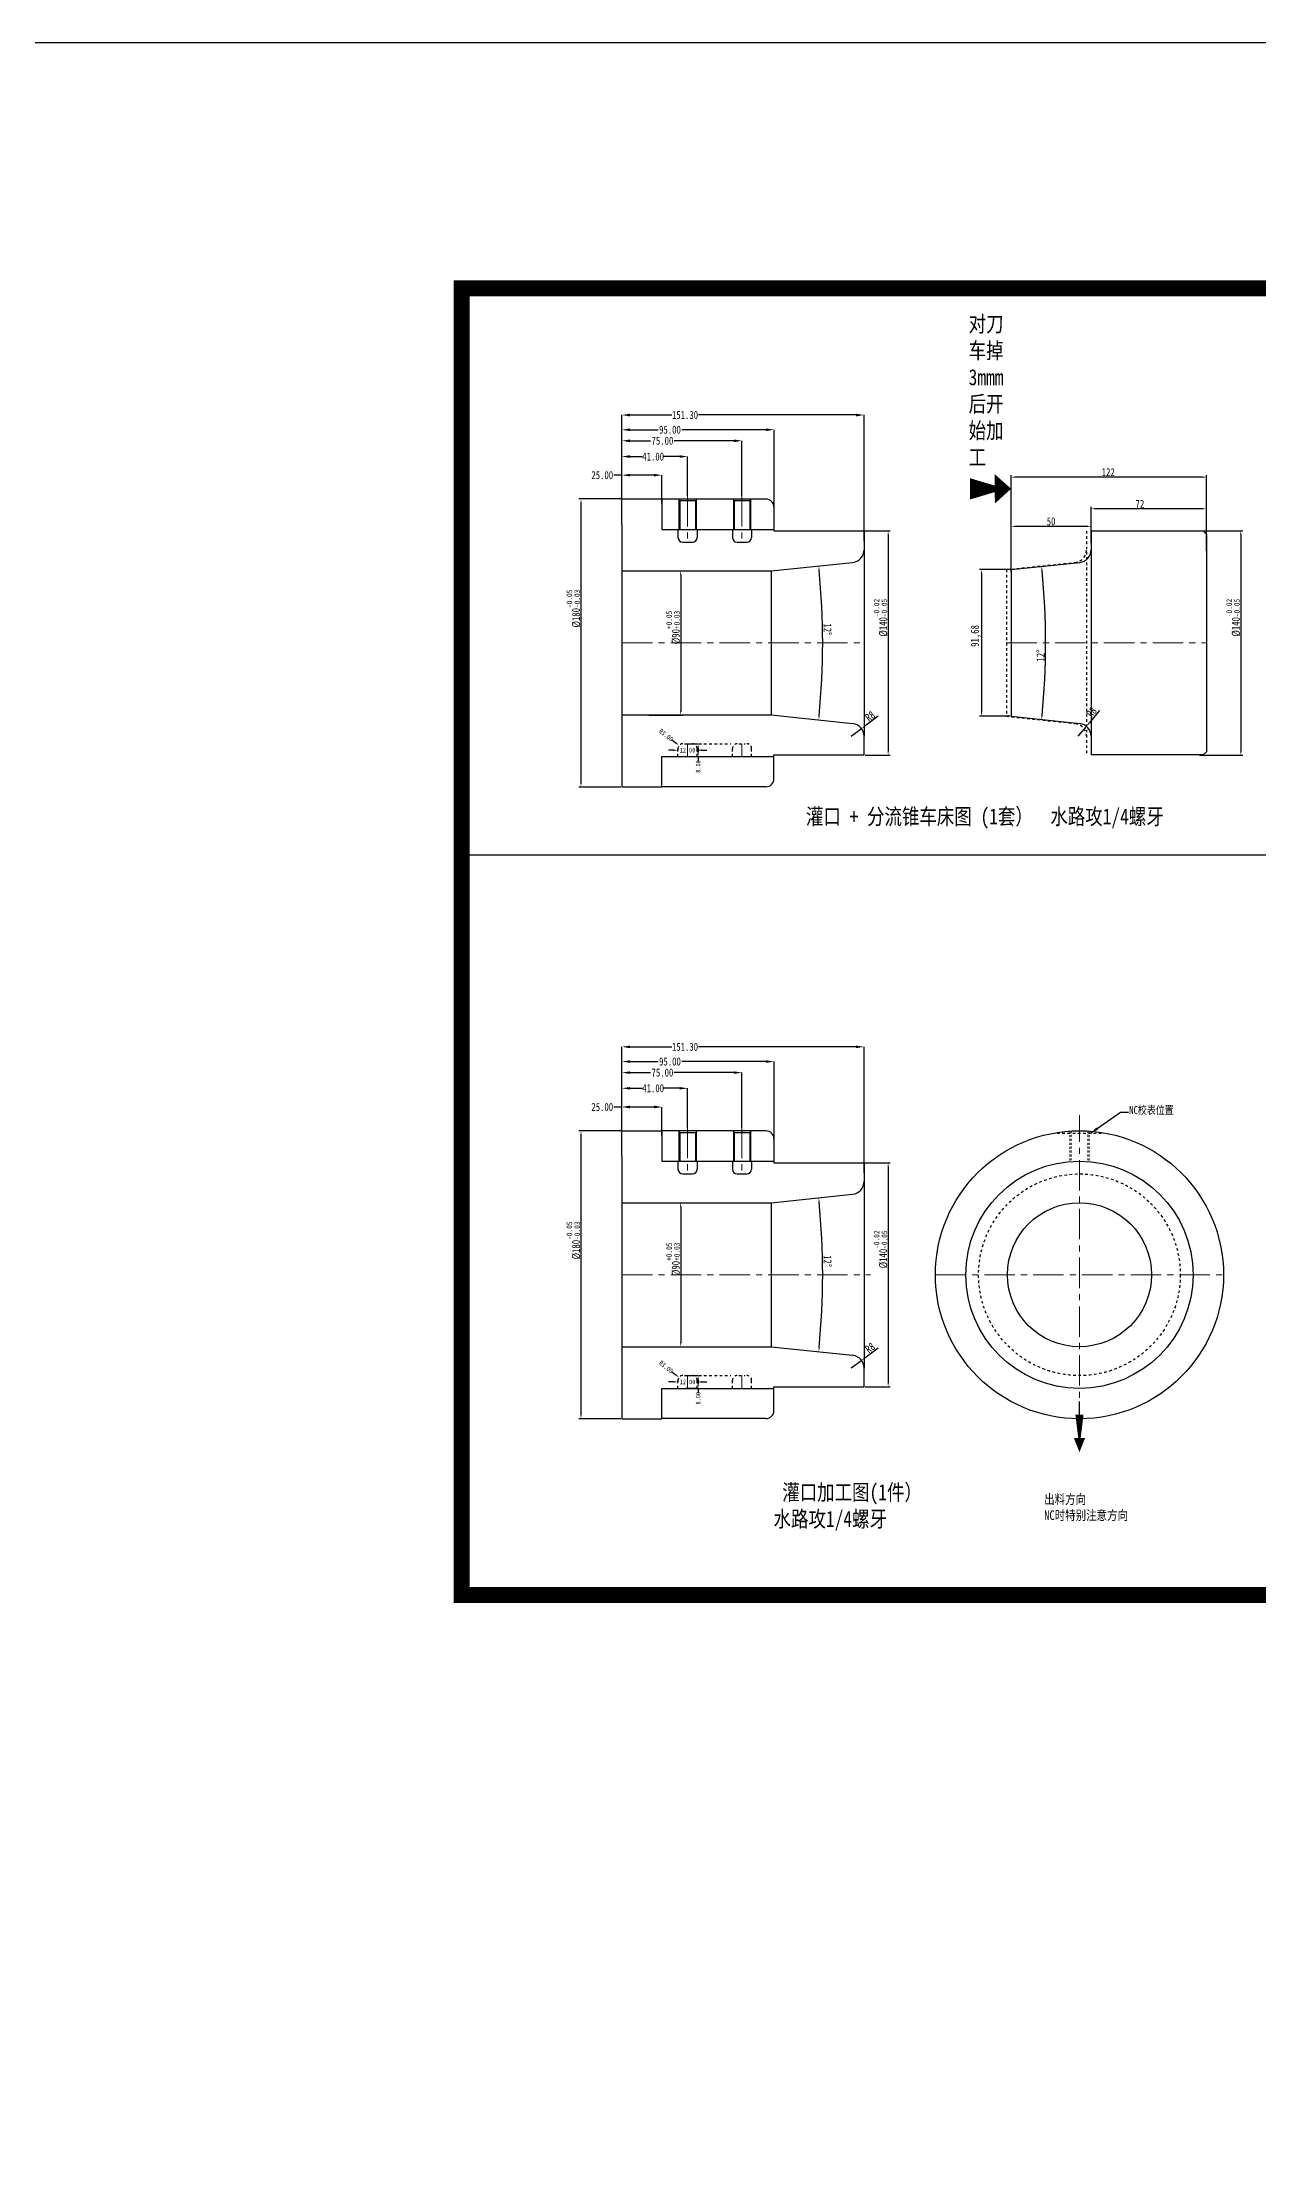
# Model space of a CAD drawing. Header units: millimetres. Extents: x 309 to 11345, y -1340 to 1318.
# Drawn here: x 3369 to 4129, y -11 to 1318 of the extents above; entities that cross this region are included whole.
import ezdxf

# ---------------------------------------------------------------- set-up
doc = ezdxf.new("R2010")
doc.units = ezdxf.units.MM
doc.header["$LTSCALE"] = 16.335
doc.header["$PDMODE"] = 3
doc.header["$PDSIZE"] = 0.3125
doc.linetypes.add('CENTER', pattern=[0.6, 0.375, -0.075, 0.075, -0.075])
doc.linetypes.add('HIDDEN', pattern=[0.2, 0.1, -0.1])
doc.layers.get('0').update_dxf_attribs({"linetype": 'CONTINUOUS'})
doc.layers.get('Defpoints').update_dxf_attribs({"linetype": 'CONTINUOUS'})
doc.layers.add('DEFAULT_2', color=8, linetype='HIDDEN')
for name, color, linetype, lineweight in [('dim', 82, 'CONTINUOUS', 9), ('moldbase', 7, 'CONTINUOUS', 20), ('screw', 33, 'CONTINUOUS', 13)]:
    doc.layers.add(name, color=color, linetype=linetype, lineweight=lineweight)
doc.styles.get("Standard").update_dxf_attribs({"font": 'txt', "width": 0.8})
doc.dimstyles.new('ISO-25', dxfattribs={"dimtxt": 2.5, "dimasz": 2.5, "dimexe": 1.25, "dimexo": 0.625, "dimtad": 1, "dimtxsty": 'Standard', "dimcen": 2.5, "dimadec": 0, "dimazin": 0, "dimtfac": 1, "dimtmove": 0, "dimatfit": 3, "dimfxl": 0, "dimarcsym": 0})
doc.dimstyles.get("Standard").update_dxf_attribs({"dimtxt": 0.15625, "dimasz": 0.1875, "dimexe": 0.125, "dimexo": 0.0625, "dimtad": 0, "dimtih": 1, "dimtoh": 1, "dimdsep": 46, "dimtxsty": 'Standard', "dimcen": 0.09, "dimadec": 0, "dimazin": 0, "dimtp": 0.01, "dimtm": 0.01, "dimtfac": 1, "dimtofl": 0, "dimtmove": 0, "dimatfit": 3, "dimfxl": 0, "dimtolj": 1, "dimarcsym": 0})
doc.dimstyles.new('STANDARD$0', dxfattribs={"dimscale": 2, "dimtxt": 3, "dimasz": 3, "dimexe": 1.25, "dimexo": 0.625, "dimgap": 0.5, "dimtad": 0, "dimdsep": 46, "dimlunit": 6, "dimtxsty": 'Standard', "dimblk": 'CLOSEDBLANK', "dimcen": 0, "dimclrt": 2, "dimazin": 2, "dimtfac": 2, "dimtmove": 1, "dimatfit": 3, "dimfxl": 0, "dimtolj": 1, "dimtzin": 0, "dimarcsym": 0})

# ---------------------------------------------------------------- blocks, each defined once
blk = doc.blocks.new('*D482')
at = {"color": 0, "lineweight": -2}
for p, q in [((3883, 1013.1), (3898.7, 1013.1)), ((3897.4, 1010.6), (3897.4, 875.6)), ((3883, 873.1), (3898.7, 873.1))]:
    blk.add_line(p, q, dxfattribs=at)
at = {"color": 0}
for points in [[(3897, 1010.6), (3897.8, 1010.6), (3897.4, 1013.1)], [(3897, 875.6), (3897.8, 875.6), (3897.4, 873.1)]]:
    blk.add_solid(points, dxfattribs=at)
at = {"layer": 'Defpoints', "color": 0}
for p in [(3882.4, 1013.1), (3882.4, 873.1), (3897.4, 873.1)]:
    blk.add_point(p, dxfattribs=at)
at = {"color": 0, "lineweight": 0, "insert": (3892.7, 958.9), "char_height": 5, "attachment_point": 5, "rotation": 90}
blk.add_mtext('%%C140{\\H0.7x;\\S-0.02^ -0.05;}', dxfattribs=at)
blk = doc.blocks.new('*D483')
at = {"color": 0, "lineweight": -2}
for p, q in [((3747.8, 988.1), (3769, 988.1)), ((3767.8, 985.6), (3767.8, 900.6)), ((3747.8, 898.1), (3769, 898.1))]:
    blk.add_line(p, q, dxfattribs=at)
at = {"color": 0}
for points in [[(3767.4, 985.6), (3768.2, 985.6), (3767.8, 988.1)], [(3767.4, 900.6), (3768.2, 900.6), (3767.8, 898.1)]]:
    blk.add_solid(points, dxfattribs=at)
at = {"layer": 'Defpoints', "color": 0}
for p in [(3747.2, 988.1), (3747.2, 898.1), (3767.8, 898.1)]:
    blk.add_point(p, dxfattribs=at)
at = {"color": 0, "lineweight": 0, "insert": (3763.1, 952.8), "char_height": 5, "attachment_point": 5, "rotation": 90}
blk.add_mtext('%%C90{\\H0.7x;\\S+0.05^ +0.03;}', dxfattribs=at)
blk = doc.blocks.new('*D484')
at = {"color": 4, "lineweight": -2}
for p, q in [((3731.1, 1048), (3726.1, 1048)), ((3731.1, 1036.7), (3731.1, 1048)), ((3751.1, 1048), (3736.1, 1048)), ((3756.1, 1030.2), (3756.1, 1048))]:
    blk.add_line(p, q, dxfattribs=at)
at = {"color": 4}
for points in [[(3736.1, 1048.8), (3736.1, 1047.2), (3731.1, 1048)], [(3751.1, 1048.8), (3751.1, 1047.2), (3756.1, 1048)]]:
    blk.add_solid(points, dxfattribs=at)
at = {"layer": 'Defpoints', "color": 0}
for p in [(3756.1, 1048), (3731.1, 1036.7), (3756.1, 1030.2)]:
    blk.add_point(p, dxfattribs=at)
at = {"color": 6, "insert": (3718.8, 1048), "char_height": 5, "attachment_point": 5}
blk.add_mtext('\\A1;25.00', dxfattribs=at)
blk = doc.blocks.new('*D501')
at = {"color": 4, "lineweight": -2}
for p, q in [((3731.1, 1023.6), (3731.1, 1059.6)), ((3736.1, 1059.6), (3743.9, 1059.6)), ((3767.1, 1059.6), (3757.2, 1059.6)), ((3772.1, 1035), (3772.1, 1059.6))]:
    blk.add_line(p, q, dxfattribs=at)
at = {"color": 4}
for points in [[(3736.1, 1060.5), (3736.1, 1058.8), (3731.1, 1059.6)], [(3767.1, 1060.5), (3767.1, 1058.8), (3772.1, 1059.6)]]:
    blk.add_solid(points, dxfattribs=at)
at = {"layer": 'Defpoints', "color": 0}
for p in [(3772.1, 1059.6), (3731.1, 1023.6), (3772.1, 1035)]:
    blk.add_point(p, dxfattribs=at)
at = {"color": 6, "insert": (3750.6, 1059.6), "char_height": 5, "attachment_point": 5}
blk.add_mtext('\\A1;41.00', dxfattribs=at)
blk = doc.blocks.new('*D502')
at = {"color": 4, "lineweight": -2}
for p, q in [((3731.1, 1023.6), (3731.1, 1069.5)), ((3736.1, 1069.5), (3749, 1069.5)), ((3801.1, 1069.5), (3763.7, 1069.5)), ((3806.1, 1035), (3806.1, 1069.5))]:
    blk.add_line(p, q, dxfattribs=at)
at = {"color": 4}
for points in [[(3736.1, 1070.3), (3736.1, 1068.6), (3731.1, 1069.5)], [(3801.1, 1070.3), (3801.1, 1068.6), (3806.1, 1069.5)]]:
    blk.add_solid(points, dxfattribs=at)
at = {"layer": 'Defpoints', "color": 0}
for p in [(3806.1, 1069.5), (3731.1, 1023.6), (3806.1, 1035)]:
    blk.add_point(p, dxfattribs=at)
at = {"color": 6, "insert": (3756.4, 1069.5), "char_height": 5, "attachment_point": 5}
blk.add_mtext('\\A1;75.00', dxfattribs=at)
blk = doc.blocks.new('*D503')
at = {"color": 4, "lineweight": -2}
for p, q in [((3731.1, 1023.6), (3731.1, 1076.4)), ((3736.1, 1076.4), (3753.8, 1076.4)), ((3821.1, 1076.4), (3768.5, 1076.4)), ((3826.1, 1028), (3826.1, 1076.4))]:
    blk.add_line(p, q, dxfattribs=at)
at = {"color": 4}
for points in [[(3736.1, 1077.2), (3736.1, 1075.5), (3731.1, 1076.4)], [(3821.1, 1077.2), (3821.1, 1075.5), (3826.1, 1076.4)]]:
    blk.add_solid(points, dxfattribs=at)
at = {"layer": 'Defpoints', "color": 0}
for p in [(3826.1, 1076.4), (3731.1, 1023.6), (3826.1, 1028)]:
    blk.add_point(p, dxfattribs=at)
at = {"color": 6, "insert": (3761.1, 1076.4), "char_height": 5, "attachment_point": 5}
blk.add_mtext('\\A1;95.00', dxfattribs=at)
blk = doc.blocks.new('*D504')
at = {"color": 4, "lineweight": -2}
for p, q in [((3731.1, 1017.1), (3731.1, 1085.6)), ((3736.1, 1085.6), (3762.2, 1085.6)), ((3877.4, 1085.6), (3778.9, 1085.6)), ((3882.4, 1006.8), (3882.4, 1085.6))]:
    blk.add_line(p, q, dxfattribs=at)
at = {"color": 4}
for points in [[(3736.1, 1086.4), (3736.1, 1084.7), (3731.1, 1085.6)], [(3877.4, 1086.4), (3877.4, 1084.7), (3882.4, 1085.6)]]:
    blk.add_solid(points, dxfattribs=at)
at = {"layer": 'Defpoints', "color": 0}
for p in [(3882.4, 1085.6), (3731.1, 1017.1), (3882.4, 1006.8)]:
    blk.add_point(p, dxfattribs=at)
at = {"color": 6, "insert": (3770.5, 1085.6), "char_height": 5, "attachment_point": 5}
blk.add_mtext('\\A1;151.30', dxfattribs=at)
blk = doc.blocks.new('*D485')
at = {"color": 0, "lineweight": -2}
for p, q in [((4024.2, 1012.1), (4024.2, 1028.2)), ((4093.7, 1027), (4026.7, 1027)), ((4096.2, 1016.7), (4096.2, 1028.2))]:
    blk.add_line(p, q, dxfattribs=at)
at = {"color": 0}
for points in [[(4026.7, 1027.4), (4026.7, 1026.6), (4024.2, 1027)], [(4093.7, 1027.4), (4093.7, 1026.6), (4096.2, 1027)]]:
    blk.add_solid(points, dxfattribs=at)
at = {"layer": 'Defpoints', "color": 0}
for p in [(4024.2, 1027), (4024.2, 1011.5), (4096.2, 1016.1)]:
    blk.add_point(p, dxfattribs=at)
at = {"color": 0, "lineweight": 0, "insert": (4054.7, 1030.1), "char_height": 5, "attachment_point": 5}
blk.add_mtext('72', dxfattribs=at)
blk = doc.blocks.new('*D486')
at = {"color": 0, "lineweight": -2}
for p, q in [((3974.2, 987.1), (3974.2, 1048)), ((4093.7, 1046.8), (3976.7, 1046.8)), ((4096.2, 1000.7), (4096.2, 1048))]:
    blk.add_line(p, q, dxfattribs=at)
at = {"color": 0}
for points in [[(3976.7, 1047.2), (3976.7, 1046.3), (3974.2, 1046.8)], [(4093.7, 1047.2), (4093.7, 1046.3), (4096.2, 1046.8)]]:
    blk.add_solid(points, dxfattribs=at)
at = {"layer": 'Defpoints', "color": 0}
for p in [(3974.2, 1046.8), (4096.2, 1000.1), (3974.2, 986.4)]:
    blk.add_point(p, dxfattribs=at)
at = {"color": 0, "lineweight": 0, "insert": (4034.9, 1049.9), "char_height": 5, "attachment_point": 5}
blk.add_mtext('122', dxfattribs=at)
blk = doc.blocks.new('*D487')
at = {"color": 0, "lineweight": -2}
for p, q in [((3974.2, 989.8), (3974.2, 1017.2)), ((4021.7, 1016), (3976.7, 1016)), ((4024.2, 1005.8), (4024.2, 1017.2))]:
    blk.add_line(p, q, dxfattribs=at)
at = {"color": 0}
for points in [[(3976.7, 1016.4), (3976.7, 1015.6), (3974.2, 1016)], [(4021.7, 1016.4), (4021.7, 1015.6), (4024.2, 1016)]]:
    blk.add_solid(points, dxfattribs=at)
at = {"layer": 'Defpoints', "color": 0}
for p in [(3974.2, 1016), (4024.2, 1005.2), (3974.2, 989.2)]:
    blk.add_point(p, dxfattribs=at)
at = {"color": 0, "lineweight": 0, "insert": (3999.2, 1019.1), "char_height": 5, "attachment_point": 5}
blk.add_mtext('50', dxfattribs=at)
blk = doc.blocks.new('*D488')
at = {"color": 0, "lineweight": -2}
for p, q in [((4094.9, 1013.1), (4119, 1013.1)), ((4117.7, 1010.6), (4117.7, 875.6)), ((4091.9, 873.1), (4119, 873.1))]:
    blk.add_line(p, q, dxfattribs=at)
at = {"color": 0}
for points in [[(4117.3, 1010.6), (4118.2, 1010.6), (4117.7, 1013.1)], [(4117.3, 875.6), (4118.2, 875.6), (4117.7, 873.1)]]:
    blk.add_solid(points, dxfattribs=at)
at = {"layer": 'Defpoints', "color": 0}
for p in [(4094.2, 1013.1), (4091.2, 873.1), (4117.7, 873.1)]:
    blk.add_point(p, dxfattribs=at)
at = {"color": 0, "lineweight": 0, "insert": (4113, 958.9), "char_height": 5, "attachment_point": 5, "rotation": 90}
blk.add_mtext('%%C140{\\H0.7x;\\S-0.02^ -0.05;}', dxfattribs=at)
blk = doc.blocks.new('*D491')
at = {"color": 0, "lineweight": -2}
for p, q in [((3730.5, 1033.1), (3704.2, 1033.1)), ((3705.5, 1030.6), (3705.5, 855.6)), ((3730.5, 853.1), (3704.2, 853.1))]:
    blk.add_line(p, q, dxfattribs=at)
at = {"color": 0}
for points in [[(3705.1, 1030.6), (3705.9, 1030.6), (3705.5, 1033.1)], [(3705.1, 855.6), (3705.9, 855.6), (3705.5, 853.1)]]:
    blk.add_solid(points, dxfattribs=at)
at = {"layer": 'Defpoints', "color": 0}
for p in [(3731.1, 1033.1), (3705.5, 853.1), (3731.1, 853.1)]:
    blk.add_point(p, dxfattribs=at)
at = {"color": 0, "lineweight": 0, "insert": (3700.8, 964.6), "char_height": 5, "attachment_point": 5, "rotation": 90}
blk.add_mtext('%%C180{\\H0.7x;\\S-0.05^ -0.03;}', dxfattribs=at)
blk = doc.blocks.new('*D514')
at = {"color": 3, "linetype": 'Continuous', "lineweight": -2}
for p, q in [((3763.1, 876.1), (3760.1, 876.1)), ((3766.1, 877.1), (3766.1, 876.1)), ((3778.1, 877.1), (3778.1, 876.1)), ((3781.1, 876.1), (3784.1, 876.1))]:
    blk.add_line(p, q, dxfattribs=at)
at = {"color": 3}
for points in [[(3763.1, 876.6), (3763.1, 875.6), (3766.1, 876.1)], [(3781.1, 876.6), (3781.1, 875.6), (3778.1, 876.1)]]:
    blk.add_solid(points, dxfattribs=at)
at = {"layer": 'Defpoints', "color": 0}
for p in [(3766.1, 877.1), (3766.1, 876.1), (3778.1, 877.1)]:
    blk.add_point(p, dxfattribs=at)
at = {"color": 6, "insert": (3772.1, 876.1), "char_height": 3, "attachment_point": 5}
blk.add_mtext('\\A1;12.00', dxfattribs=at)
blk = doc.blocks.new('*D515')
at = {"color": 3, "linetype": 'Continuous', "lineweight": -2}
for p, q in [((3770.9, 880.1), (3778.7, 880.1)), ((3770.9, 872.1), (3778.7, 872.1)), ((3778.7, 877.1), (3778.7, 875.1)), ((3778.7, 872.1), (3778.7, 869.1))]:
    blk.add_line(p, q, dxfattribs=at)
at = {"color": 3}
for points in [[(3778.2, 877.1), (3779.2, 877.1), (3778.7, 880.1)], [(3778.2, 875.1), (3779.2, 875.1), (3778.7, 872.1)]]:
    blk.add_solid(points, dxfattribs=at)
at = {"layer": 'Defpoints', "color": 0}
for p in [(3770.9, 880.1), (3770.9, 872.1), (3778.7, 872.1)]:
    blk.add_point(p, dxfattribs=at)
at = {"color": 6, "insert": (3778.7, 865.9), "char_height": 3, "attachment_point": 5, "rotation": 90}
blk.add_mtext('\\A1;8.00', dxfattribs=at)
blk = doc.blocks.new('*D516')
at = {"color": 3, "linetype": 'Continuous', "lineweight": -2}
blk.add_line((3762.1, 882.8), (3764.4, 880.9), dxfattribs=at)
at = {"color": 3}
blk.add_solid([(3764.7, 881.3), (3764.1, 880.5), (3766.8, 879)], dxfattribs=at)
at = {"layer": 'Defpoints', "color": 0}
for p in [(3766.8, 879), (3769.1, 877.1)]:
    blk.add_point(p, dxfattribs=at)
at = {"color": 6, "insert": (3758.7, 885.5), "char_height": 3, "attachment_point": 5, "rotation": 321.1797}
blk.add_mtext('\\A1;R3.00', dxfattribs=at)
blk = doc.blocks.new('*D538')
at = {"color": 0, "lineweight": -2}
for p, q in [((3973.6, 989), (3954.5, 989)), ((3955.7, 986.5), (3955.7, 899.8)), ((3973.6, 897.3), (3954.5, 897.3))]:
    blk.add_line(p, q, dxfattribs=at)
at = {"color": 0}
for points in [[(3955.3, 986.5), (3956.1, 986.5), (3955.7, 989)], [(3955.3, 899.8), (3956.1, 899.8), (3955.7, 897.3)]]:
    blk.add_solid(points, dxfattribs=at)
at = {"layer": 'Defpoints', "color": 0}
for p in [(3974.2, 989), (3955.7, 897.3), (3974.2, 897.3)]:
    blk.add_point(p, dxfattribs=at)
at = {"color": 0, "lineweight": 0, "insert": (3952.2, 947.5), "char_height": 5, "attachment_point": 5, "rotation": 90}
blk.add_mtext('91,68', dxfattribs=at)
blk = doc.blocks.new('*D540')
at = {"color": 0, "lineweight": -2}
blk.add_arc((3538.1, 943.1), 457.7, 354.313, 5.687, dxfattribs=at)
at = {"color": 0}
for points in [[(3993.1, 988.4), (3993.9, 988.5), (3993.2, 991)], [(3993.9, 897.7), (3993.1, 897.8), (3993.2, 895.3)]]:
    blk.add_solid(points, dxfattribs=at)
at = {"layer": 'Defpoints', "color": 0}
for p in [(3974.2, 989), (4017.1, 993.5), (3995.5, 959.1), (3974.2, 897.3), (4017.1, 892.8)]:
    blk.add_point(p, dxfattribs=at)
at = {"color": 0, "lineweight": 0, "insert": (3992.6, 935.2), "char_height": 5, "attachment_point": 5, "rotation": 88.9969}
blk.add_mtext('12°', dxfattribs=at)
blk = doc.blocks.new('*D541')
at = {"color": 0, "lineweight": -2}
for p, q in [((4016.2, 884.8), (4021.3, 891)), ((4029.5, 901), (4022.9, 892.9))]:
    blk.add_line(p, q, dxfattribs=at)
at = {"color": 0}
blk.add_solid([(4022.6, 893.2), (4023.2, 892.7), (4021.3, 891)], dxfattribs=at)
at = {"layer": 'Defpoints', "color": 0}
for p in [(4021.3, 891), (4016.2, 884.8)]:
    blk.add_point(p, dxfattribs=at)
at = {"color": 0, "lineweight": 0, "insert": (4024.5, 899.9), "char_height": 5, "attachment_point": 5, "rotation": 50.7802}
blk.add_mtext('R8', dxfattribs=at)
blk = doc.blocks.new('*D542')
at = {"color": 0, "lineweight": -2}
for p, q in [((3891.2, 897.3), (3882.8, 891.1)), ((3874.4, 884.8), (3880.8, 889.6))]:
    blk.add_line(p, q, dxfattribs=at)
at = {"color": 0}
blk.add_solid([(3882.6, 891.4), (3883.1, 890.7), (3880.8, 889.6)], dxfattribs=at)
at = {"layer": 'Defpoints', "color": 0}
for p in [(3874.4, 884.8), (3880.8, 889.6)]:
    blk.add_point(p, dxfattribs=at)
at = {"color": 0, "lineweight": 0, "insert": (3886.1, 897.4), "char_height": 5, "attachment_point": 5, "rotation": 36.6632}
blk.add_mtext('R8', dxfattribs=at)
blk = doc.blocks.new('*D543')
at = {"color": 0, "lineweight": -2}
blk.add_arc((3396.2, 943.1), 460.3, 354.3112, 5.6888, dxfattribs=at)
at = {"color": 0}
for points in [[(3853.9, 988.7), (3854.7, 988.8), (3854, 991.2)], [(3854.7, 897.4), (3853.9, 897.5), (3854, 895)]]:
    blk.add_solid(points, dxfattribs=at)
at = {"layer": 'Defpoints', "color": 0}
for p in [(3824.4, 988.1), (3875.2, 993.5), (3856.3, 927), (3824.4, 898.1), (3875.2, 892.8)]:
    blk.add_point(p, dxfattribs=at)
at = {"color": 0, "lineweight": 0, "insert": (3859.6, 951.6), "char_height": 5, "attachment_point": 5, "rotation": 271.0519}
blk.add_mtext('12°', dxfattribs=at)
blk = doc.blocks.new('*D547')
at = {"color": 0, "lineweight": -2}
for p, q in [((3883, 618.3), (3898.7, 618.3)), ((3897.4, 615.8), (3897.4, 480.8)), ((3883, 478.3), (3898.7, 478.3))]:
    blk.add_line(p, q, dxfattribs=at)
at = {"color": 0}
for points in [[(3897, 615.8), (3897.8, 615.8), (3897.4, 618.3)], [(3897, 480.8), (3897.8, 480.8), (3897.4, 478.3)]]:
    blk.add_solid(points, dxfattribs=at)
at = {"layer": 'Defpoints', "color": 0}
for p in [(3882.4, 618.3), (3882.4, 478.3), (3897.4, 478.3)]:
    blk.add_point(p, dxfattribs=at)
at = {"color": 0, "lineweight": 0, "insert": (3892.7, 564.1), "char_height": 5, "attachment_point": 5, "rotation": 90}
blk.add_mtext('%%C140{\\H0.7x;\\S-0.02^ -0.05;}', dxfattribs=at)
blk = doc.blocks.new('*D548')
at = {"color": 0, "lineweight": -2}
for p, q in [((3747.8, 593.3), (3769, 593.3)), ((3767.8, 590.8), (3767.8, 505.8)), ((3747.8, 503.3), (3769, 503.3))]:
    blk.add_line(p, q, dxfattribs=at)
at = {"color": 0}
for points in [[(3767.4, 590.8), (3768.2, 590.8), (3767.8, 593.3)], [(3767.4, 505.8), (3768.2, 505.8), (3767.8, 503.3)]]:
    blk.add_solid(points, dxfattribs=at)
at = {"layer": 'Defpoints', "color": 0}
for p in [(3747.2, 593.3), (3747.2, 503.3), (3767.8, 503.3)]:
    blk.add_point(p, dxfattribs=at)
at = {"color": 0, "lineweight": 0, "insert": (3763.1, 557.9), "char_height": 5, "attachment_point": 5, "rotation": 90}
blk.add_mtext('%%C90{\\H0.7x;\\S+0.05^ +0.03;}', dxfattribs=at)
blk = doc.blocks.new('*D544')
at = {"color": 4, "lineweight": -2}
for p, q in [((3731.1, 653.1), (3726.1, 653.1)), ((3731.1, 641.9), (3731.1, 653.1)), ((3751.1, 653.1), (3736.1, 653.1)), ((3756.1, 635.4), (3756.1, 653.1))]:
    blk.add_line(p, q, dxfattribs=at)
at = {"color": 4}
for points in [[(3736.1, 654), (3736.1, 652.3), (3731.1, 653.1)], [(3751.1, 654), (3751.1, 652.3), (3756.1, 653.1)]]:
    blk.add_solid(points, dxfattribs=at)
at = {"layer": 'Defpoints', "color": 0}
for p in [(3756.1, 653.1), (3731.1, 641.9), (3756.1, 635.4)]:
    blk.add_point(p, dxfattribs=at)
at = {"color": 6, "insert": (3718.8, 653.1), "char_height": 5, "attachment_point": 5}
blk.add_mtext('\\A1;25.00', dxfattribs=at)
blk = doc.blocks.new('*D549')
at = {"color": 4, "lineweight": -2}
for p, q in [((3731.1, 628.7), (3731.1, 664.8)), ((3736.1, 664.8), (3743.9, 664.8)), ((3767.1, 664.8), (3757.2, 664.8)), ((3772.1, 640.2), (3772.1, 664.8))]:
    blk.add_line(p, q, dxfattribs=at)
at = {"color": 4}
for points in [[(3736.1, 665.6), (3736.1, 664), (3731.1, 664.8)], [(3767.1, 665.6), (3767.1, 664), (3772.1, 664.8)]]:
    blk.add_solid(points, dxfattribs=at)
at = {"layer": 'Defpoints', "color": 0}
for p in [(3772.1, 664.8), (3772.1, 640.2), (3731.1, 628.7)]:
    blk.add_point(p, dxfattribs=at)
at = {"color": 6, "insert": (3750.6, 664.8), "char_height": 5, "attachment_point": 5}
blk.add_mtext('\\A1;41.00', dxfattribs=at)
blk = doc.blocks.new('*D550')
at = {"color": 4, "lineweight": -2}
for p, q in [((3731.1, 628.7), (3731.1, 674.6)), ((3736.1, 674.6), (3749, 674.6)), ((3801.1, 674.6), (3763.7, 674.6)), ((3806.1, 640.2), (3806.1, 674.6))]:
    blk.add_line(p, q, dxfattribs=at)
at = {"color": 4}
for points in [[(3736.1, 675.4), (3736.1, 673.8), (3731.1, 674.6)], [(3801.1, 675.4), (3801.1, 673.8), (3806.1, 674.6)]]:
    blk.add_solid(points, dxfattribs=at)
at = {"layer": 'Defpoints', "color": 0}
for p in [(3806.1, 674.6), (3806.1, 640.2), (3731.1, 628.7)]:
    blk.add_point(p, dxfattribs=at)
at = {"color": 6, "insert": (3756.4, 674.6), "char_height": 5, "attachment_point": 5}
blk.add_mtext('\\A1;75.00', dxfattribs=at)
blk = doc.blocks.new('*D551')
at = {"color": 4, "lineweight": -2}
for p, q in [((3731.1, 628.7), (3731.1, 681.5)), ((3736.1, 681.5), (3753.8, 681.5)), ((3821.1, 681.5), (3768.5, 681.5)), ((3826.1, 633.2), (3826.1, 681.5))]:
    blk.add_line(p, q, dxfattribs=at)
at = {"color": 4}
for points in [[(3736.1, 682.3), (3736.1, 680.7), (3731.1, 681.5)], [(3821.1, 682.3), (3821.1, 680.7), (3826.1, 681.5)]]:
    blk.add_solid(points, dxfattribs=at)
at = {"layer": 'Defpoints', "color": 0}
for p in [(3826.1, 681.5), (3731.1, 628.7), (3826.1, 633.2)]:
    blk.add_point(p, dxfattribs=at)
at = {"color": 6, "insert": (3761.1, 681.5), "char_height": 5, "attachment_point": 5}
blk.add_mtext('\\A1;95.00', dxfattribs=at)
blk = doc.blocks.new('*D545')
at = {"color": 4, "lineweight": -2}
for p, q in [((3731.1, 622.3), (3731.1, 690.7)), ((3736.1, 690.7), (3762.2, 690.7)), ((3877.4, 690.7), (3778.9, 690.7)), ((3882.4, 612), (3882.4, 690.7))]:
    blk.add_line(p, q, dxfattribs=at)
at = {"color": 4}
for points in [[(3736.1, 691.5), (3736.1, 689.9), (3731.1, 690.7)], [(3877.4, 691.5), (3877.4, 689.9), (3882.4, 690.7)]]:
    blk.add_solid(points, dxfattribs=at)
at = {"layer": 'Defpoints', "color": 0}
for p in [(3882.4, 690.7), (3731.1, 622.3), (3882.4, 612)]:
    blk.add_point(p, dxfattribs=at)
at = {"color": 6, "insert": (3770.5, 690.7), "char_height": 5, "attachment_point": 5}
blk.add_mtext('\\A1;151.30', dxfattribs=at)
blk = doc.blocks.new('*D546')
at = {"color": 0, "lineweight": -2}
for p, q in [((3730.5, 638.3), (3704.2, 638.3)), ((3705.5, 635.8), (3705.5, 460.8)), ((3730.5, 458.3), (3704.2, 458.3))]:
    blk.add_line(p, q, dxfattribs=at)
at = {"color": 0}
for points in [[(3705.1, 635.8), (3705.9, 635.8), (3705.5, 638.3)], [(3705.1, 460.8), (3705.9, 460.8), (3705.5, 458.3)]]:
    blk.add_solid(points, dxfattribs=at)
at = {"layer": 'Defpoints', "color": 0}
for p in [(3731.1, 638.3), (3705.5, 458.3), (3731.1, 458.3)]:
    blk.add_point(p, dxfattribs=at)
at = {"color": 0, "lineweight": 0, "insert": (3700.8, 569.7), "char_height": 5, "attachment_point": 5, "rotation": 90}
blk.add_mtext('%%C180{\\H0.7x;\\S-0.05^ -0.03;}', dxfattribs=at)
blk = doc.blocks.new('*D552')
at = {"color": 3, "linetype": 'Continuous', "lineweight": -2}
for p, q in [((3763.1, 481.3), (3760.1, 481.3)), ((3766.1, 482.3), (3766.1, 481.3)), ((3778.1, 482.3), (3778.1, 481.3)), ((3781.1, 481.3), (3784.1, 481.3))]:
    blk.add_line(p, q, dxfattribs=at)
at = {"color": 3}
for points in [[(3763.1, 481.8), (3763.1, 480.8), (3766.1, 481.3)], [(3781.1, 481.8), (3781.1, 480.8), (3778.1, 481.3)]]:
    blk.add_solid(points, dxfattribs=at)
at = {"layer": 'Defpoints', "color": 0}
for p in [(3766.1, 482.3), (3766.1, 481.3), (3778.1, 482.3)]:
    blk.add_point(p, dxfattribs=at)
at = {"color": 6, "insert": (3772.1, 481.3), "char_height": 3, "attachment_point": 5}
blk.add_mtext('\\A1;12.00', dxfattribs=at)
blk = doc.blocks.new('*D553')
at = {"color": 3, "linetype": 'Continuous', "lineweight": -2}
for p, q in [((3770.9, 485.3), (3778.7, 485.3)), ((3778.7, 482.3), (3778.7, 480.3)), ((3770.9, 477.3), (3778.7, 477.3)), ((3778.7, 477.3), (3778.7, 474.3))]:
    blk.add_line(p, q, dxfattribs=at)
at = {"color": 3}
for points in [[(3778.2, 482.3), (3779.2, 482.3), (3778.7, 485.3)], [(3778.2, 480.3), (3779.2, 480.3), (3778.7, 477.3)]]:
    blk.add_solid(points, dxfattribs=at)
at = {"layer": 'Defpoints', "color": 0}
for p in [(3770.9, 485.3), (3770.9, 477.3), (3778.7, 477.3)]:
    blk.add_point(p, dxfattribs=at)
at = {"color": 6, "insert": (3778.7, 471.1), "char_height": 3, "attachment_point": 5, "rotation": 90}
blk.add_mtext('\\A1;8.00', dxfattribs=at)
blk = doc.blocks.new('*D554')
at = {"color": 3, "linetype": 'Continuous', "lineweight": -2}
blk.add_line((3762.1, 487.9), (3764.4, 486), dxfattribs=at)
at = {"color": 3}
blk.add_solid([(3764.7, 486.4), (3764.1, 485.6), (3766.8, 484.1)], dxfattribs=at)
at = {"layer": 'Defpoints', "color": 0}
for p in [(3766.8, 484.1), (3769.1, 482.3)]:
    blk.add_point(p, dxfattribs=at)
at = {"color": 6, "insert": (3758.7, 490.7), "char_height": 3, "attachment_point": 5, "rotation": 321.1797}
blk.add_mtext('\\A1;R3.00', dxfattribs=at)
blk = doc.blocks.new('*D555')
at = {"color": 0, "lineweight": -2}
for p, q in [((3874.4, 490), (3880.8, 494.7)), ((3891.2, 502.4), (3882.8, 496.2))]:
    blk.add_line(p, q, dxfattribs=at)
at = {"color": 0}
blk.add_solid([(3882.6, 496.6), (3883.1, 495.9), (3880.8, 494.7)], dxfattribs=at)
at = {"layer": 'Defpoints', "color": 0}
for p in [(3880.8, 494.7), (3874.4, 490)]:
    blk.add_point(p, dxfattribs=at)
at = {"color": 0, "lineweight": 0, "insert": (3886.1, 502.6), "char_height": 5, "attachment_point": 5, "rotation": 36.6632}
blk.add_mtext('R8', dxfattribs=at)
blk = doc.blocks.new('*D556')
at = {"color": 0, "lineweight": -2}
blk.add_arc((3396.2, 548.3), 460.3, 354.3112, 5.6888, dxfattribs=at)
at = {"color": 0}
for points in [[(3853.9, 593.8), (3854.7, 593.9), (3854, 596.4)], [(3854.7, 502.6), (3853.9, 502.7), (3854, 500.1)]]:
    blk.add_solid(points, dxfattribs=at)
at = {"layer": 'Defpoints', "color": 0}
for p in [(3875.2, 598.6), (3824.4, 593.3), (3856.3, 532.2), (3824.4, 503.3), (3875.2, 497.9)]:
    blk.add_point(p, dxfattribs=at)
at = {"color": 0, "lineweight": 0, "insert": (3859.6, 556.8), "char_height": 5, "attachment_point": 5, "rotation": 271.0519}
blk.add_mtext('12°', dxfattribs=at)
blk = doc.blocks.new('369')
at = {"layer": 'DEFAULT_2', "color": 8, "linetype": 'HIDDEN'}
for p, q in [((-1473, 1646.1), (-1473, 1506.1)), ((-1523, 1622), (-1480.2, 1626.5)), ((-1523, 1622), (-1523, 1530.3)), ((-1523, 1530.3), (-1480.2, 1525.8))]:
    blk.add_line(p, q, dxfattribs=at)
for centre, start, end in [((-1481, 1634.4), 276, 360), ((-1481, 1517.8), 0, 84)]:
    blk.add_arc(centre, 8, start, end, dxfattribs=at)

msp = doc.modelspace()

# ---------------------------------------------------------------- linework, layer by layer
for p, q in [((3731.092, 1033.113), (3756.092, 1033.113)), ((3756.092, 1033.113), (3756.092, 1014.113)), ((3821.092, 1033.013), (3756.092, 1033.013)), ((3766.692, 1032.613), (3766.692, 1014.113)), ((3766.692, 1032.613), (3767.192, 1032.113)), ((3767.192, 1032.113), (3767.192, 1014.113)), ((3767.192, 1032.113), (3776.992, 1032.113)), ((3777.492, 1032.613), (3776.992, 1032.113)), ((3776.992, 1032.113), (3776.992, 1014.113)), ((3777.492, 1032.613), (3777.492, 1014.113)), ((3800.692, 1032.613), (3800.692, 1014.113)), ((3800.692, 1032.613), (3801.192, 1032.113)), ((3801.192, 1032.113), (3801.192, 1014.113)), ((3801.192, 1032.113), (3810.992, 1032.113)), ((3811.492, 1032.613), (3810.992, 1032.113)), ((3810.992, 1032.113), (3810.992, 1014.113)), ((3811.492, 1032.613), (3811.492, 1014.113)), ((3826.092, 1028.013), (3826.092, 1013.113)), ((3731.092, 1017.113), (3731.092, 853.113)), ((3756.092, 1014.113), (3826.092, 1014.113)), ((3766.092, 1014.113), (3766.092, 1009.113)), ((3778.092, 1014.113), (3778.092, 1009.113)), ((3800.092, 1014.113), (3800.092, 1009.113)), ((3812.092, 1014.113), (3812.092, 1009.113)), ((3826.092, 1013.113), (3882.392, 1013.113)), ((3882.392, 1013.113), (3882.392, 1001.413)), ((4024.235, 1013.114), (4094.235, 1013.113)), ((4094.235, 1013.113), (4096.235, 1011.113)), ((4096.235, 1011.113), (4096.235, 875.114)), ((3769.092, 1006.113), (3775.092, 1006.113)), ((3803.092, 1006.113), (3809.092, 1006.113)), ((3882.392, 1001.413), (3882.392, 884.814)), ((3731.092, 988.113), (3824.392, 988.113)), ((3824.392, 988.113), (3875.229, 993.457)), ((3824.392, 988.113), (3824.392, 898.113)), ((3731.092, 898.113), (3824.392, 898.113)), ((3824.392, 898.113), (3875.229, 892.77)), ((3882.392, 873.113), (3882.392, 884.814)), ((3756.092, 872.113), (3826.092, 872.113)), ((3756.092, 853.113), (3756.092, 872.113)), ((3826.092, 873.113), (3882.392, 873.113)), ((3826.092, 858.213), (3826.092, 873.113)), ((4094.234, 873.113), (4024.235, 873.113)), ((4094.235, 873.114), (4096.235, 875.114)), ((3731.092, 853.113), (3756.092, 853.113)), ((3821.092, 853.213), (3756.092, 853.213)), ((3630.895, 810.798), (4599.552, 810.798)), ((3731.092, 638.26), (3756.092, 638.26)), ((3756.092, 638.26), (3756.092, 619.26)), ((3821.092, 638.16), (3756.092, 638.16)), ((3766.692, 637.76), (3766.692, 619.26)), ((3766.692, 637.76), (3767.192, 637.26)), ((3767.192, 637.26), (3767.192, 619.26)), ((3767.192, 637.26), (3776.992, 637.26)), ((3777.492, 637.76), (3776.992, 637.26)), ((3776.992, 637.26), (3776.992, 619.26)), ((3777.492, 637.76), (3777.492, 619.26)), ((3800.692, 637.76), (3800.692, 619.26)), ((3800.692, 637.76), (3801.192, 637.26)), ((3801.192, 637.26), (3801.192, 619.26)), ((3801.192, 637.26), (3810.992, 637.26)), ((3811.492, 637.76), (3810.992, 637.26)), ((3810.992, 637.26), (3810.992, 619.26)), ((3811.492, 637.76), (3811.492, 619.26)), ((3826.092, 633.16), (3826.092, 618.26)), ((3731.092, 622.26), (3731.092, 458.26)), ((3756.092, 619.26), (3826.092, 619.26)), ((3766.092, 619.26), (3766.092, 614.26)), ((3778.092, 619.26), (3778.092, 614.26)), ((3800.092, 619.26), (3800.092, 614.26)), ((3812.092, 619.26), (3812.092, 614.26)), ((3826.092, 618.26), (3882.392, 618.26)), ((3882.392, 618.26), (3882.392, 606.559)), ((3769.092, 611.26), (3775.092, 611.26)), ((3803.092, 611.26), (3809.092, 611.26)), ((3824.392, 593.26), (3875.229, 598.603)), ((3882.392, 606.559), (3882.392, 489.96)), ((3731.092, 593.26), (3824.392, 593.26)), ((3824.392, 593.26), (3824.392, 503.26)), ((3731.092, 503.26), (3824.392, 503.26)), ((3824.392, 503.26), (3875.229, 497.917)), ((3882.392, 478.26), (3882.392, 489.96)), ((3756.092, 477.26), (3826.092, 477.26)), ((3756.092, 458.26), (3756.092, 477.26)), ((3826.092, 478.26), (3882.392, 478.26)), ((3826.092, 463.36), (3826.092, 478.26)), ((3731.092, 458.26), (3756.092, 458.26)), ((3821.092, 458.36), (3756.092, 458.36))]:
    msp.add_line(p, q)
at = {"color": 2}
for p, q in [((4024.235, 1013.114), (4024.235, 873.113)), ((3974.235, 988.954), (4017.071, 993.457)), ((3974.235, 988.954), (3974.235, 897.273)), ((3974.235, 897.273), (4017.071, 892.771))]:
    msp.add_line(p, q, dxfattribs=at)
at = {"color": 1, "linetype": 'CENTER', "ltscale": 0.466483}
for p, q in [((4016.925, 452.51), (4016.925, 469.01)), ((4016.925, 452.01), (4016.925, 468.51))]:
    msp.add_line(p, q, dxfattribs=at)
msp.add_lwpolyline([(309.345, 1318.376), (11344.662, 1318.376), (11344.662, -1340.189), (309.345, -1340.189)], close=True)
at = {"const_width": 10}
msp.add_lwpolyline([(4599.552, 348.219), (3630.895, 348.219), (3630.895, 1164.679), (4599.552, 1164.679)], close=True, dxfattribs=at)
at = {"color": 1}
msp.add_lwpolyline([(3974.235, 1039.517, 0, 18.389, 0), (3964.019, 1039.455, 4.086, 13.281, -0.00307655), (3948.573, 1039.455, 13.281, 13.281, -0.00307655)], format="xyseb", dxfattribs=at)
msp.add_lwpolyline([(4016.925, 437.355, 0, 7.027, 0), (4016.925, 446.222, 1.562, 5.075, -0.00001068), (4016.925, 460.76, 5.075, 5.075, -0.02076244)], format="xyseb")
for radius in [90, 71, 45]:
    msp.add_circle((4016.925, 548.26), radius)
for centre, radius, start, end in [((3821.092, 1028.013), 5, 0, 90), ((3769.092, 1009.113), 3, 180, 270), ((3775.092, 1009.113), 3, 270, 0), ((3803.092, 1009.113), 3, 180, 270), ((3809.092, 1009.113), 3, 270, 0), ((3874.392, 1001.413), 8, 276, 360), ((3874.392, 884.814), 8, 0, 84), ((3821.092, 858.213), 5, 270, 0), ((3821.092, 633.16), 5, 0, 90), ((3769.092, 614.26), 3, 180, 270), ((3775.092, 614.26), 3, 270, 0), ((3803.092, 614.26), 3, 180, 270), ((3809.092, 614.26), 3, 270, 0), ((3874.392, 606.559), 8, 276, 360), ((3874.392, 489.96), 8, 0, 84), ((3821.092, 463.36), 5, 270, 0)]:
    msp.add_arc(centre, radius, start, end)
at = {"color": 2}
for centre, start, end in [((4016.235, 1001.413), 276, 360), ((4016.235, 884.814), 0, 84)]:
    msp.add_arc(centre, 8, start, end, dxfattribs=at)
at = {"layer": 'DEFAULT_2', "color": 8, "linetype": 'HIDDEN'}
for p, q in [((3770.092, 880.113), (3774.092, 880.113)), ((3779.092, 880.113), (3799.092, 880.113)), ((3804.092, 880.113), (3808.092, 880.113)), ((3766.092, 872.113), (3766.092, 877.113)), ((3778.092, 872.113), (3778.092, 877.113)), ((3800.092, 872.113), (3800.092, 877.113)), ((3812.092, 872.113), (3812.092, 877.113)), ((4002.925, 636.76), (4030.925, 636.76)), ((3766.092, 477.26), (3766.092, 482.26)), ((3770.092, 485.26), (3774.092, 485.26)), ((3778.092, 477.26), (3778.092, 482.26)), ((3779.092, 485.26), (3799.092, 485.26)), ((3800.092, 477.26), (3800.092, 482.26)), ((3804.092, 485.26), (3808.092, 485.26)), ((3812.092, 477.26), (3812.092, 482.26))]:
    msp.add_line(p, q, dxfattribs=at)
msp.add_circle((4016.925, 548.26), 63, dxfattribs=at)
for centre, start, end in [((3769.092, 877.113), 90, 180), ((3775.092, 877.113), 0, 90), ((3803.092, 877.113), 90, 180), ((3809.092, 877.113), 0, 90), ((3769.092, 482.26), 90, 180), ((3775.092, 482.26), 0, 90), ((3803.092, 482.26), 90, 180), ((3809.092, 482.26), 0, 90)]:
    msp.add_arc(centre, 3, start, end, dxfattribs=at)
at = {"layer": 'moldbase', "color": 1, "linetype": 'CENTER', "ltscale": 3.109887}
for p, q in [((3772.092, 1035.013), (3772.092, 1006.113)), ((3806.092, 1035.013), (3806.092, 1006.113)), ((3731.092, 943.113), (3882.392, 943.113)), ((3971.235, 943.113), (4096.235, 943.113)), ((3772.092, 872.113), (3772.092, 880.113)), ((3806.092, 872.113), (3806.092, 880.113)), ((3772.092, 640.16), (3772.092, 611.26)), ((3806.092, 640.16), (3806.092, 611.26)), ((4016.925, 448.493), (4016.925, 648.027)), ((3731.092, 548.26), (3886.392, 548.26)), ((3731.092, 548.26), (3882.392, 548.26)), ((3927.022, 548.26), (4106.827, 548.26)), ((3772.092, 477.26), (3772.092, 485.26)), ((3806.092, 477.26), (3806.092, 485.26))]:
    msp.add_line(p, q, dxfattribs=at)
at = {"layer": 'screw', "linetype": 'HIDDEN', "ltscale": 0.746373}
for p, q in [((4011.675, 638.073), (4011.675, 619.26)), ((4022.175, 638.073), (4022.175, 619.26))]:
    msp.add_line(p, q, dxfattribs=at)
at = {"layer": 'screw', "color": 92, "linetype": 'HIDDEN', "ltscale": 0.746373}
for p, q in [((4010.925, 638.016), (4010.925, 619.26)), ((4022.925, 638.016), (4022.925, 619.26))]:
    msp.add_line(p, q, dxfattribs=at)

# ---------------------------------------------------------------- block references
msp.add_blockref('369', (5494.262, -633.023))

# ---------------------------------------------------------------- texts
at = {"attachment_point": 1}
for s, insert, char_height, width in [('{\\fSimSun|b0|i0|c134|p2;对刀\\P车掉3mmm后开始加工}', (3947.683, 1147.556), 10, 28.88267), ('{\\fSimSun|b0|i0|c134|p2; 灌口 + 分流锥车床图 (1套）  水路攻1/4螺牙}', (3840.605, 839.678), 10, 271.64606), ('{\\fSimSun|b0|i0|c134|p2; 灌口加工图(1件）\\P水路攻1/4螺牙}', (3825.795, 417.334), 10, 159.47262), ('{\\fSimSun|b0|i0|c134|p2;出料方向\\P\\C6;NC时特别注意方向}', (3994.896, 410.983), 6, 97.10809)]:
    msp.add_mtext(s, dxfattribs=dict(at, insert=insert, char_height=char_height, width=width))
at = {"layer": 'dim', "insert": (4047.986, 650.899), "char_height": 5, "attachment_point": 4}
msp.add_mtext('\\A1;NC{\\fSimSun|b0|i0|c134|p2;校表位置}', dxfattribs=at)

# ---------------------------------------------------------------- dimensions: what is measured, and where the dimension line sits
for base, p1, p2, dimstyle, override, picture, middle in [((3882.392, 1085.552), (3731.092, 1017.113), (3882.392, 1006.825), 'Standard', {"dimtxt": 5, "dimasz": 5, "dimexe": 0, "dimexo": 0, "dimgap": 0, "dimtad": 0, "dimzin": 0, "dimcen": 0, "dimclrd": 4, "dimclre": 4, "dimclrt": 6, "dimadec": 2, "dimtol": 0, "dimfxl": 1.25, "dimtzin": 0}, '*D504', (3770.545, 1085.552)), ((3826.092, 1076.351), (3731.092, 1023.589), (3826.092, 1028.013), 'Standard', {"dimtxt": 5, "dimasz": 5, "dimexe": 0, "dimexo": 0, "dimgap": 0, "dimtad": 0, "dimzin": 0, "dimcen": 0, "dimclrd": 4, "dimclre": 4, "dimclrt": 6, "dimadec": 2, "dimtol": 0, "dimfxl": 1.25, "dimtzin": 0}, '*D503', (3761.146, 1076.351)), ((3806.092, 1069.469), (3731.092, 1023.589), (3806.092, 1035.013), 'Standard', {"dimtxt": 5, "dimasz": 5, "dimexe": 0, "dimexo": 0, "dimgap": 0, "dimtad": 0, "dimzin": 0, "dimcen": 0, "dimclrd": 4, "dimclre": 4, "dimclrt": 6, "dimadec": 2, "dimtol": 0, "dimfxl": 1.25, "dimtzin": 0}, '*D502', (3756.382, 1069.469)), ((3756.092, 1047.986), (3731.092, 1036.712), (3756.092, 1030.237), 'Standard', {"dimtxt": 5, "dimasz": 5, "dimexe": 0, "dimexo": 0, "dimgap": 0, "dimtad": 0, "dimzin": 0, "dimcen": 0, "dimclrd": 4, "dimclre": 4, "dimclrt": 6, "dimadec": 2, "dimtol": 0, "dimfxl": 1.25, "dimtzin": 0}, '*D484', (3718.759, 1047.986)), ((3772.092, 1059.646), (3731.092, 1023.589), (3772.092, 1035.013), 'Standard', {"dimtxt": 5, "dimasz": 5, "dimexe": 0, "dimexo": 0, "dimgap": 0, "dimtad": 0, "dimzin": 0, "dimcen": 0, "dimclrd": 4, "dimclre": 4, "dimclrt": 6, "dimadec": 2, "dimtol": 0, "dimfxl": 1.25, "dimtzin": 0}, '*D501', (3750.56, 1059.646)), ((3766.092, 876.113), (3778.092, 877.113), (3766.092, 877.113), 'STANDARD$0', {"dimscale": 1, "dimexe": 0, "dimexo": 0, "dimgap": 0, "dimzin": 0, "dimlunit": 2, "dimclrd": 3, "dimclre": 3, "dimclrt": 6, "dimazin": 0, "dimtfac": 1, "dimtofl": 0, "dimtmove": 0, "dimfxl": 1.25, "dimarcsym": 1}, '*D514', (3772.092, 876.113)), ((3882.392, 690.698), (3731.092, 622.26), (3882.392, 611.972), 'Standard', {"dimtxt": 5, "dimasz": 5, "dimexe": 0, "dimexo": 0, "dimgap": 0, "dimtad": 0, "dimzin": 0, "dimcen": 0, "dimclrd": 4, "dimclre": 4, "dimclrt": 6, "dimadec": 2, "dimtol": 0, "dimfxl": 1.25, "dimtzin": 0}, '*D545', (3770.545, 690.698)), ((3826.092, 681.498), (3731.092, 628.735), (3826.092, 633.16), 'Standard', {"dimtxt": 5, "dimasz": 5, "dimexe": 0, "dimexo": 0, "dimgap": 0, "dimtad": 0, "dimzin": 0, "dimcen": 0, "dimclrd": 4, "dimclre": 4, "dimclrt": 6, "dimadec": 2, "dimtol": 0, "dimfxl": 1.25, "dimtzin": 0}, '*D551', (3761.146, 681.498)), ((3806.092, 674.615), (3731.092, 628.735), (3806.092, 640.16), 'Standard', {"dimtxt": 5, "dimasz": 5, "dimexe": 0, "dimexo": 0, "dimgap": 0, "dimtad": 0, "dimzin": 0, "dimcen": 0, "dimclrd": 4, "dimclre": 4, "dimclrt": 6, "dimadec": 2, "dimtol": 0, "dimfxl": 1.25, "dimtzin": 0}, '*D550', (3756.382, 674.615)), ((3772.092, 664.793), (3731.092, 628.735), (3772.092, 640.16), 'Standard', {"dimtxt": 5, "dimasz": 5, "dimexe": 0, "dimexo": 0, "dimgap": 0, "dimtad": 0, "dimzin": 0, "dimcen": 0, "dimclrd": 4, "dimclre": 4, "dimclrt": 6, "dimadec": 2, "dimtol": 0, "dimfxl": 1.25, "dimtzin": 0}, '*D549', (3750.56, 664.793)), ((3756.092, 653.132), (3731.092, 641.858), (3756.092, 635.383), 'Standard', {"dimtxt": 5, "dimasz": 5, "dimexe": 0, "dimexo": 0, "dimgap": 0, "dimtad": 0, "dimzin": 0, "dimcen": 0, "dimclrd": 4, "dimclre": 4, "dimclrt": 6, "dimadec": 2, "dimtol": 0, "dimfxl": 1.25, "dimtzin": 0}, '*D544', (3718.759, 653.132)), ((3766.092, 481.26), (3778.092, 482.26), (3766.092, 482.26), 'STANDARD$0', {"dimscale": 1, "dimexe": 0, "dimexo": 0, "dimgap": 0, "dimzin": 0, "dimlunit": 2, "dimclrd": 3, "dimclre": 3, "dimclrt": 6, "dimazin": 0, "dimtfac": 1, "dimtofl": 0, "dimtmove": 0, "dimfxl": 1.25, "dimarcsym": 1}, '*D552', (3772.092, 481.26))]:
    dim = msp.add_linear_dim(base=base, p1=p1, p2=p2, dimstyle=dimstyle, override=override)
    dim.commit()
    dim.dimension.update_dxf_attribs({"geometry": picture, "text_midpoint": middle, "dimtype": 160})
at = {"color": 6, "lineweight": 0}
for base, p1, p2, picture, middle in [((3974.235, 1046.761), (4096.235, 1000.113), (3974.235, 986.434), '*D486', (4034.926, 1046.761)), ((4024.235, 1026.982), (4096.235, 1016.113), (4024.235, 1011.523), '*D485', (4054.689, 1026.982))]:
    dim = msp.add_linear_dim(base=base, p1=p1, p2=p2, dimstyle='ISO-25', override={"dimtxt": 5}, dxfattribs=at)
    dim.commit()
    dim.dimension.update_dxf_attribs({"geometry": picture, "text_midpoint": middle, "dimtype": 160})
for base, p1, p2, text, picture, middle in [((3705.484, 853.113), (3731.092, 1033.113), (3731.092, 853.113), '%%C<>{\\H0.7x;\\S-0.05^ -0.03;}', '*D491', (3705.484, 964.561)), ((3897.427, 873.113), (3882.392, 1013.113), (3882.392, 873.113), '%%C<>{\\H0.7x;\\S-0.02^ -0.05;}', '*D482', (3897.427, 958.924)), ((4117.741, 873.113), (4094.235, 1013.113), (4091.235, 873.113), '%%C<>{\\H0.7x;\\S-0.02^ -0.05;}', '*D488', (4117.741, 958.923)), ((3767.769, 898.113), (3747.192, 988.113), (3747.192, 898.113), '%%C<>{\\H0.7x;\\S+0.05^ +0.03;}', '*D483', (3767.769, 952.793)), ((3705.484, 458.26), (3731.092, 638.26), (3731.092, 458.26), '%%C<>{\\H0.7x;\\S-0.05^ -0.03;}', '*D546', (3705.484, 569.707)), ((3897.427, 478.26), (3882.392, 618.26), (3882.392, 478.26), '%%C<>{\\H0.7x;\\S-0.02^ -0.05;}', '*D547', (3897.427, 564.07)), ((3767.769, 503.26), (3747.192, 593.26), (3747.192, 503.26), '%%C<>{\\H0.7x;\\S+0.05^ +0.03;}', '*D548', (3767.769, 557.939))]:
    dim = msp.add_linear_dim(base=base, p1=p1, p2=p2, angle=90, text=text, dimstyle='ISO-25', override={"dimtxt": 5}, dxfattribs=at)
    dim.commit()
    dim.dimension.update_dxf_attribs({"geometry": picture, "text_midpoint": middle, "dimtype": 160})
dim = msp.add_linear_dim(base=(3974.235, 1015.982), p1=(4024.235, 1005.19), p2=(3974.235, 989.164), dimstyle='ISO-25', override={"dimtxt": 5}, dxfattribs=at)
dim.commit()
dim.dimension.update_dxf_attribs({"geometry": '*D487', "text_midpoint": (3999.235, 1019.107)})
for base, line1, line2, picture, middle in [((3856.267, 927.049), ((3824.392, 898.113), (3875.229, 892.77)), ((3824.392, 988.113), (3875.229, 993.457)), '*D543', (3856.469, 951.563)), ((3995.472, 959.086), ((3974.235, 897.273), (4017.071, 892.771)), ((3974.235, 988.954), (4017.071, 993.457)), '*D540', (3995.681, 935.102)), ((3856.267, 532.195), ((3824.392, 503.26), (3875.229, 497.917)), ((3824.392, 593.26), (3875.229, 598.603)), '*D556', (3856.469, 556.71))]:
    dim = msp.add_angular_dim_2l(base=base, line1=line1, line2=line2, dimstyle='ISO-25', override={"dimtxt": 5}, dxfattribs=at)
    dim.commit()
    dim.dimension.update_dxf_attribs({"geometry": picture, "text_midpoint": middle, "dimtype": 162})
dim = msp.add_linear_dim(base=(3955.72, 897.273), p1=(3974.235, 988.954), p2=(3974.235, 897.273), angle=90, dimstyle='ISO-25', override={"dimtxt": 5}, dxfattribs=at)
dim.commit()
dim.dimension.update_dxf_attribs({"geometry": '*D538', "text_midpoint": (3955.72, 947.492), "dimtype": 160})
for center, mpoint, picture, middle in [((4016.235, 884.814), (4021.293, 891.012), '*D541', (4024.536, 899.928)), ((3874.392, 884.814), (3880.81, 889.591), '*D542', (3886.13, 897.447)), ((3874.392, 489.96), (3880.81, 494.737), '*D555', (3886.13, 502.593))]:
    dim = msp.add_radius_dim(center=center, mpoint=mpoint, dimstyle='ISO-25', override={"dimtxt": 5}, dxfattribs=at)
    dim.commit()
    dim.dimension.update_dxf_attribs({"geometry": picture, "text_midpoint": middle})
for center, mpoint, picture, middle in [((3769.092, 877.113), (3766.755, 878.994), '*D516', (3758.652, 885.514)), ((3769.092, 482.26), (3766.755, 484.14), '*D554', (3758.652, 490.66))]:
    dim = msp.add_radius_dim(center=center, mpoint=mpoint, dimstyle='Standard', override={"dimtxt": 3, "dimasz": 3, "dimexe": 0, "dimexo": 0, "dimgap": 0, "dimtih": 0, "dimtoh": 0, "dimzin": 0, "dimcen": 0, "dimclrd": 3, "dimclre": 3, "dimclrt": 6, "dimadec": 2, "dimtp": 0, "dimtm": 0, "dimfxl": 1.25, "dimtzin": 0, "dimarcsym": 1})
    dim.commit()
    dim.dimension.update_dxf_attribs({"geometry": picture, "text_midpoint": middle})
for base, p1, p2, picture, middle in [((3778.674, 872.113), (3770.867, 880.113), (3770.867, 872.113), '*D515', (3778.674, 865.913)), ((3778.674, 477.26), (3770.867, 485.26), (3770.867, 477.26), '*D553', (3778.674, 471.06))]:
    dim = msp.add_linear_dim(base=base, p1=p1, p2=p2, angle=90, dimstyle='STANDARD$0', override={"dimscale": 1, "dimexe": 0, "dimexo": 0, "dimgap": 0, "dimzin": 0, "dimlunit": 2, "dimclrd": 3, "dimclre": 3, "dimclrt": 6, "dimazin": 0, "dimtfac": 1, "dimtofl": 0, "dimtmove": 0, "dimfxl": 1.25, "dimarcsym": 1})
    dim.commit()
    dim.dimension.update_dxf_attribs({"geometry": picture, "text_midpoint": middle, "dimtype": 160})

# ---------------------------------------------------------------- leaders
at = {"layer": 'dim', "annotation_type": 0, "has_hookline": 1, "hookline_direction": 0, "text_width": 30.467}
msp.add_leader([(4023.923, 636.76), (4042.486, 649.782), (4047.486, 649.782)], dimstyle='Standard', override={"dimtxt": 2.5, "dimasz": 5, "dimexe": 0, "dimexo": 0, "dimgap": 0.49975, "dimtad": 0, "dimzin": 0, "dimcen": 0, "dimadec": 2, "dimtol": 0, "dimtzin": 0}, dxfattribs=at)

doc.saveas('drawing.dxf')
